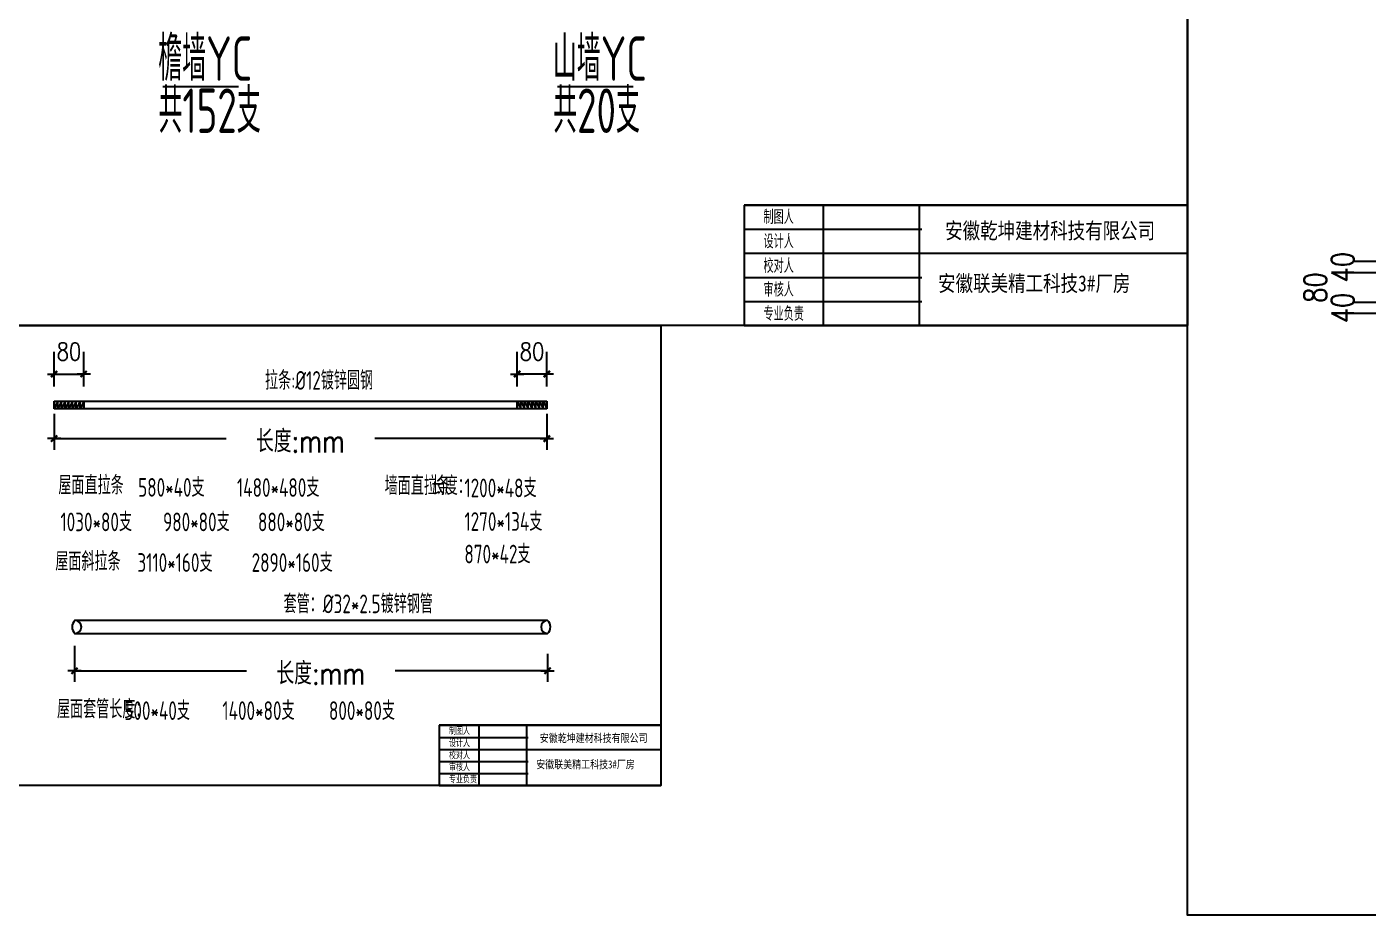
# Model space of a CAD drawing. Header units: millimetres. Extents: x 1471994 to 4527627, y -5186613 to -1927582.
# Drawn here: x 1531189 to 1534810, y -1993521 to -1991123 of the extents above; entities that cross this region are included whole.
import ezdxf

# ---------------------------------------------------------------- set-up
doc = ezdxf.new("R2010")
doc.units = ezdxf.units.MM
doc.header["$LTSCALE"] = 1000
doc.header["$PDMODE"] = 34
doc.linetypes.add('CENTER', pattern=[50.8, 31.75, -6.35, 6.35, -6.35])
doc.layers.add('TEXT', color=7, linetype='Continuous')
doc.layers.add('轴线层', color=1, linetype='CENTER', lineweight=15)
doc.styles.add('DIM_FONT', font='simplex.shx', dxfattribs={"width": 0.8, "bigfont": 'hztxt.shx'})
doc.styles.add('hz', font='gbenor.shx', dxfattribs={"width": 0.75, "height": 100, "bigfont": 'gbcbig.shx'})
doc.styles.get("Standard").update_dxf_attribs({"font": 'txt', "bigfont": 'gbcbig.shx'})
doc.styles.add('TSSD_Rein', font='Tssdeng.shx', dxfattribs={"width": 0.7, "bigfont": 'hztxt.shx'})
doc.styles.add('图框', font='')
doc.styles.get('图框').set_extended_font_data('SimSun')
doc.dimstyles.new('WGH(1)', dxfattribs={"dimscale": 1.2, "dimtxt": 100, "dimasz": 0.5, "dimexe": 75, "dimexo": 75, "dimgap": 75, "dimtad": 1, "dimdec": 0, "dimzin": 0, "dimdsep": 46, "dimtxsty": 'DIM_FONT', "dimblk1": '_DIMX', "dimblk2": '_DIMX', "dimsah": 1, "dimcen": 0.09, "dimclrd": 3, "dimclre": 3, "dimclrt": 7, "dimadec": 0, "dimazin": 0, "dimtfac": 1, "dimtdec": 0, "dimtix": 1, "dimtmove": 2, "dimatfit": 3, "dimldrblk": '_DIMX', "dimfxl": 1, "dimtolj": 1, "dimtzin": 0, "dimarcsym": 0})

# ---------------------------------------------------------------- blocks, each defined once
blk = doc.blocks.new('_DIMX')
blk.add_line((-150, 0), (150, 0))
at = {"const_width": 50}
blk.add_lwpolyline([(-70, -70), (70, 70)], dxfattribs=at)
blk = doc.blocks.new('*D1585')
at = {"color": 3, "lineweight": -2}
for p, q in [((1531262.9, -1992167.6), (1531262.9, -1992264.8)), ((1532592.9, -1992167.6), (1532592.9, -1992264.8)), ((1531263, -1992234.8), (1531727.4, -1992234.8)), ((1532592.8, -1992234.8), (1532128.3, -1992234.8))]:
    blk.add_line(p, q, dxfattribs=at)
at = {"layer": 'Defpoints', "color": 0}
for p in [(1531262.9, -1992077.6), (1532592.9, -1992077.6), (1532592.9, -1992234.8)]:
    blk.add_point(p, dxfattribs=at)
at = {"color": 3, "lineweight": -2, "xscale": 0.12, "yscale": 0.12, "zscale": 0.12, "rotation": 180}
blk.add_blockref('_DIMX', (1531262.9, -1992234.8), dxfattribs=at)
at = {"color": 3, "lineweight": -2, "xscale": 0.12, "yscale": 0.12, "zscale": 0.12}
blk.add_blockref('_DIMX', (1532592.9, -1992234.8), dxfattribs=at)
at = {"color": 7, "insert": (1531927.9, -1992241.8), "char_height": 60, "attachment_point": 5, "style": 'DIM_FONT'}
blk.add_mtext('\\A1;长度:mm', dxfattribs=at)
blk = doc.blocks.new('*D1586')
at = {"color": 3, "lineweight": -2}
for p, q in [((1532512.9, -1992094), (1532512.9, -1992000.4)), ((1532592.9, -1992094), (1532592.9, -1992000.4)), ((1532512.8, -1992060.4), (1532512.6, -1992060.4)), ((1532592.9, -1992060.4), (1532512.9, -1992060.4)), ((1532593, -1992060.4), (1532593.1, -1992060.4))]:
    blk.add_line(p, q, dxfattribs=at)
at = {"layer": 'Defpoints', "color": 0}
for p in [(1532512.9, -1992060.4), (1532512.9, -1992154), (1532592.9, -1992154)]:
    blk.add_point(p, dxfattribs=at)
at = {"color": 3, "lineweight": -2, "xscale": 0.12, "yscale": 0.12, "zscale": 0.12}
blk.add_blockref('_DIMX', (1532512.9, -1992060.4), dxfattribs=at)
at = {"color": 3, "lineweight": -2, "xscale": 0.12, "yscale": 0.12, "zscale": 0.12, "rotation": 180}
blk.add_blockref('_DIMX', (1532592.9, -1992060.4), dxfattribs=at)
at = {"color": 7, "insert": (1532552.9, -1991999.9), "char_height": 48, "attachment_point": 5, "style": 'DIM_FONT'}
blk.add_mtext('\\A1;80', dxfattribs=at)
blk = doc.blocks.new('*D1587')
at = {"color": 3, "lineweight": -2}
for p, q in [((1531262.9, -1992094), (1531262.9, -1992000.4)), ((1531342.9, -1992094), (1531342.9, -1992000.4)), ((1531262.8, -1992060.4), (1531262.6, -1992060.4)), ((1531262.9, -1992060.4), (1531342.9, -1992060.4)), ((1531343, -1992060.4), (1531343.1, -1992060.4))]:
    blk.add_line(p, q, dxfattribs=at)
at = {"layer": 'Defpoints', "color": 0}
for p in [(1531342.9, -1992060.4), (1531262.9, -1992154), (1531342.9, -1992154)]:
    blk.add_point(p, dxfattribs=at)
at = {"color": 3, "lineweight": -2, "xscale": 0.12, "yscale": 0.12, "zscale": 0.12}
blk.add_blockref('_DIMX', (1531262.9, -1992060.4), dxfattribs=at)
at = {"color": 3, "lineweight": -2, "xscale": 0.12, "yscale": 0.12, "zscale": 0.12, "rotation": 180}
blk.add_blockref('_DIMX', (1531342.9, -1992060.4), dxfattribs=at)
at = {"color": 7, "insert": (1531302.9, -1991999.9), "char_height": 48, "attachment_point": 5, "style": 'DIM_FONT'}
blk.add_mtext('\\A1;80', dxfattribs=at)
blk = doc.blocks.new('*D1588')
at = {"color": 3, "lineweight": -2}
for p, q in [((1531318, -1992794.1), (1531318, -1992891.3)), ((1532594.9, -1992815.5), (1532594.9, -1992891.3)), ((1531318.1, -1992861.3), (1531782.5, -1992861.3)), ((1532594.7, -1992861.3), (1532183.4, -1992861.3))]:
    blk.add_line(p, q, dxfattribs=at)
at = {"layer": 'Defpoints', "color": 0}
for p in [(1531318, -1992704.1), (1532594.9, -1992725.5), (1532594.9, -1992861.3)]:
    blk.add_point(p, dxfattribs=at)
at = {"color": 3, "lineweight": -2, "xscale": 0.12, "yscale": 0.12, "zscale": 0.12, "rotation": 180}
blk.add_blockref('_DIMX', (1531318, -1992861.3), dxfattribs=at)
at = {"color": 3, "lineweight": -2, "xscale": 0.12, "yscale": 0.12, "zscale": 0.12}
blk.add_blockref('_DIMX', (1532594.9, -1992861.3), dxfattribs=at)
at = {"color": 7, "insert": (1531983, -1992868.3), "char_height": 60, "attachment_point": 5, "style": 'DIM_FONT'}
blk.add_mtext('\\A1;长度:mm', dxfattribs=at)
blk = doc.blocks.new('*D1598')
at = {"color": 3, "lineweight": -2}
for p, q in [((1534884.1, -1991757.2), (1534771.1, -1991757.2)), ((1534861.1, -1991757), (1534861.1, -1991756.7)), ((1534861.1, -1991757.2), (1534861.1, -1991787.2)), ((1534833.4, -1991787.2), (1534771.1, -1991787.2)), ((1534861.1, -1991787.5), (1534861.1, -1991787.7))]:
    blk.add_line(p, q, dxfattribs=at)
at = {"layer": 'Defpoints', "color": 0}
for p in [(1534974.1, -1991757.2), (1534861.1, -1991787.2), (1534923.4, -1991787.2)]:
    blk.add_point(p, dxfattribs=at)
at = {"color": 3, "lineweight": -2, "xscale": 0.24, "yscale": 0.24, "zscale": 0.24}
for p, rotation in [((1534861.1, -1991757.2), 270), ((1534861.1, -1991787.2), 90)]:
    blk.add_blockref('_DIMX', p, dxfattribs=dict(at, rotation=rotation))
at = {"color": 7, "insert": (1534741.1, -1991772.2), "char_height": 60, "attachment_point": 5, "rotation": 90, "style": 'DIM_FONT'}
blk.add_mtext('\\A1;40', dxfattribs=at)
blk = doc.blocks.new('*D1608')
at = {"color": 3, "lineweight": -2}
for p, q in [((1534873.4, -1991787.2), (1534771.1, -1991787.2)), ((1534861.1, -1991787), (1534861.1, -1991786.7)), ((1534861.1, -1991787.2), (1534861.1, -1991867.2)), ((1534833.4, -1991867.2), (1534771.1, -1991867.2)), ((1534861.1, -1991867.5), (1534861.1, -1991867.7))]:
    blk.add_line(p, q, dxfattribs=at)
at = {"layer": 'Defpoints', "color": 0}
for p in [(1534963.4, -1991787.2), (1534861.1, -1991867.2), (1534923.4, -1991867.2)]:
    blk.add_point(p, dxfattribs=at)
at = {"color": 3, "lineweight": -2, "xscale": 0.24, "yscale": 0.24, "zscale": 0.24}
for p, rotation in [((1534861.1, -1991787.2), 270), ((1534861.1, -1991867.2), 90)]:
    blk.add_blockref('_DIMX', p, dxfattribs=dict(at, rotation=rotation))
at = {"color": 7, "insert": (1534667.3, -1991827.2), "char_height": 60, "attachment_point": 5, "rotation": 90, "style": 'DIM_FONT'}
blk.add_mtext('\\A1;80', dxfattribs=at)
blk = doc.blocks.new('*D1599')
at = {"color": 3, "lineweight": -2}
for p, q in [((1534891.4, -1991867.2), (1534771.1, -1991867.2)), ((1534861.1, -1991867), (1534861.1, -1991866.7)), ((1534861.1, -1991867.2), (1534861.1, -1991897.2)), ((1534892.7, -1991897.2), (1534771.1, -1991897.2)), ((1534861.1, -1991897.5), (1534861.1, -1991897.7))]:
    blk.add_line(p, q, dxfattribs=at)
at = {"layer": 'Defpoints', "color": 0}
for p in [(1534981.4, -1991867.2), (1534861.1, -1991897.2), (1534982.7, -1991897.2)]:
    blk.add_point(p, dxfattribs=at)
at = {"color": 3, "lineweight": -2, "xscale": 0.24, "yscale": 0.24, "zscale": 0.24}
for p, rotation in [((1534861.1, -1991867.2), 270), ((1534861.1, -1991897.2), 90)]:
    blk.add_blockref('_DIMX', p, dxfattribs=dict(at, rotation=rotation))
at = {"color": 7, "insert": (1534741.1, -1991882.2), "char_height": 60, "attachment_point": 5, "rotation": 90, "style": 'DIM_FONT'}
blk.add_mtext('\\A1;40', dxfattribs=at)

msp = doc.modelspace()

# ---------------------------------------------------------------- linework, layer by layer
for p, q in [((1531556.7, -1991284.3), (1531760.7, -1991284.3)), ((1532621.9, -1991284.3), (1532826, -1991284.3)), ((1534322.1, -1991604.8), (1533125.1, -1991604.8)), ((1533125.1, -1991604.8), (1533125.1, -1991929.4)), ((1533125.1, -1991604.8), (1534322.1, -1991604.8)), ((1533125.1, -1991604.8), (1533125.1, -1991929.4)), ((1533125.1, -1991604.8), (1534322.1, -1991604.8)), ((1533338.8, -1991604.8), (1533338.8, -1991929.4)), ((1533338.8, -1991604.8), (1533338.8, -1991929.4)), ((1533345.9, -1991604.8), (1534322.1, -1991604.8)), ((1533345.9, -1991604.8), (1534322.1, -1991604.8)), ((1533345.9, -1991604.8), (1534322.1, -1991604.8)), ((1533345.9, -1991604.8), (1534322.1, -1991604.8)), ((1533599, -1991929.4), (1533599, -1991604.8)), ((1534322.1, -1991604.8), (1534322.1, -1991929.4)), ((1533125.1, -1991669.7), (1533605.2, -1991669.7)), ((1533125.1, -1991669.7), (1533605.2, -1991669.7)), ((1533125.1, -1991734.6), (1534322.1, -1991734.6)), ((1533125.1, -1991734.6), (1534322.1, -1991734.6)), ((1533125.1, -1991799.5), (1533605.2, -1991799.5)), ((1533125.1, -1991799.5), (1533605.2, -1991799.5)), ((1533125.1, -1991864.4), (1533605.2, -1991864.4)), ((1533125.1, -1991864.4), (1533605.2, -1991864.4)), ((1533125.1, -1991929.4), (1533605.2, -1991929.4)), ((1533125.1, -1991929.4), (1534322.1, -1991929.4)), ((1531262.9, -1992134), (1532592.9, -1992134)), ((1531262.9, -1992134), (1531262.9, -1992134)), ((1531262.9, -1992134), (1531262.9, -1992154)), ((1531262.9, -1992154), (1531262.9, -1992134)), ((1531262.9, -1992154), (1531262.9, -1992134)), ((1531272.9, -1992134), (1531262.9, -1992154)), ((1532592.9, -1992154), (1531262.9, -1992154)), ((1531272.9, -1992154), (1531272.9, -1992134)), ((1531282.9, -1992134), (1531272.9, -1992154)), ((1531282.9, -1992154), (1531282.9, -1992134)), ((1531292.9, -1992134), (1531282.9, -1992154)), ((1531292.9, -1992154), (1531292.9, -1992134)), ((1531302.9, -1992134), (1531292.9, -1992154)), ((1531302.9, -1992154), (1531302.9, -1992134)), ((1531312.9, -1992134), (1531302.9, -1992154)), ((1531312.9, -1992154), (1531312.9, -1992134)), ((1531322.9, -1992134), (1531312.9, -1992154)), ((1531322.9, -1992154), (1531322.9, -1992134)), ((1531332.9, -1992134), (1531322.9, -1992154)), ((1531332.9, -1992154), (1531332.9, -1992134)), ((1531342.9, -1992134), (1531332.9, -1992154)), ((1531342.9, -1992134), (1531342.9, -1992154)), ((1531342.9, -1992154), (1531342.9, -1992134)), ((1532512.9, -1992134), (1532512.9, -1992154)), ((1532512.9, -1992154), (1532512.9, -1992134)), ((1532512.9, -1992134), (1532522.9, -1992154)), ((1532522.9, -1992154), (1532522.9, -1992134)), ((1532522.9, -1992134), (1532532.9, -1992154)), ((1532532.9, -1992154), (1532532.9, -1992134)), ((1532532.9, -1992134), (1532542.9, -1992154)), ((1532542.9, -1992154), (1532542.9, -1992134)), ((1532542.9, -1992134), (1532552.9, -1992154)), ((1532552.9, -1992154), (1532552.9, -1992134)), ((1532552.9, -1992134), (1532562.9, -1992154)), ((1532562.9, -1992154), (1532562.9, -1992134)), ((1532562.9, -1992134), (1532572.9, -1992154)), ((1532572.9, -1992154), (1532572.9, -1992134)), ((1532572.9, -1992134), (1532582.9, -1992154)), ((1532582.9, -1992154), (1532582.9, -1992134)), ((1532582.9, -1992134), (1532592.9, -1992154)), ((1532592.9, -1992134), (1532592.9, -1992134)), ((1532592.9, -1992134), (1532592.9, -1992154)), ((1532592.9, -1992154), (1532592.9, -1992134)), ((1532592.9, -1992154), (1532592.9, -1992134)), ((1532594.9, -1992725.5), (1531318, -1992725.5)), ((1531318, -1992760.5), (1532594.9, -1992760.5)), ((1531319.1, -1992760.5), (1531319.1, -1992760.5)), ((1532594.9, -1992760.5), (1532594.9, -1992760.5)), ((1532900.9, -1993008.5), (1532302.4, -1993008.5)), ((1532302.4, -1993008.5), (1532302.4, -1993170.8)), ((1532302.4, -1993008.5), (1532900.9, -1993008.5)), ((1532302.4, -1993008.5), (1532302.4, -1993170.8)), ((1532302.4, -1993008.5), (1532900.9, -1993008.5)), ((1532409.2, -1993008.5), (1532409.2, -1993170.8)), ((1532409.2, -1993008.5), (1532409.2, -1993170.8)), ((1532412.8, -1993008.5), (1532900.9, -1993008.5)), ((1532412.8, -1993008.5), (1532900.9, -1993008.5)), ((1532412.8, -1993008.5), (1532900.9, -1993008.5)), ((1532412.8, -1993008.5), (1532900.9, -1993008.5)), ((1532539.3, -1993170.8), (1532539.3, -1993008.5)), ((1532900.9, -1993008.5), (1532900.9, -1993170.8)), ((1532302.4, -1993041), (1532542.4, -1993041)), ((1532302.4, -1993041), (1532542.4, -1993041)), ((1532302.4, -1993073.4), (1532900.9, -1993073.4)), ((1532302.4, -1993073.4), (1532900.9, -1993073.4)), ((1532302.4, -1993105.9), (1532542.4, -1993105.9)), ((1532302.4, -1993105.9), (1532542.4, -1993105.9)), ((1532302.4, -1993138.4), (1532542.4, -1993138.4)), ((1532302.4, -1993138.4), (1532542.4, -1993138.4)), ((1532302.4, -1993170.8), (1532542.4, -1993170.8)), ((1532302.4, -1993170.8), (1532900.9, -1993170.8))]:
    msp.add_line(p, q)
for points in [[(1534322.1, -1991929.4), (1531133.7, -1991929.4), (1531133.7, -1989575.5), (1534322.1, -1989575.5)], [(1534322.1, -1989575.5), (1541107, -1989575.5), (1541107, -1993520.8), (1534322.1, -1993520.8)], [(1531133.7, -1991929.4), (1532900.9, -1991929.4), (1532900.9, -1993170.8), (1531133.7, -1993170.8)]]:
    msp.add_lwpolyline(points, close=True)
for centre, radius, start, end in [((1531334.9, -1992743), 23.5, 132.0023, 227.9977), ((1531319.1, -1992743), 17.5, 270, 90), ((1532594.9, -1992743), 17.5, 90, 270), ((1532579.1, -1992743), 23.5, 312.0023, 47.9977)]:
    msp.add_arc(centre, radius, start, end)

# ---------------------------------------------------------------- texts
at = {"style": '图框', "width": 0.8}
for height, p in [(43.283, (1533668, -1991695.2)), (43.283, (1533668, -1991695.2)), (21.641, (1532573.8, -1993053.8)), (21.641, (1532573.8, -1993053.8))]:
    msp.add_text('安徽乾坤建材科技有限公司         ', height=height, dxfattribs=at).set_placement(p)
for tag, p, height in [('制图人', (1533177.7, -1991655.7), 37.9), ('制图人', (1533177.7, -1991655.7), 37.9), ('设计人', (1533177.7, -1991721.4), 37.9), ('设计人', (1533177.7, -1991721.4), 37.9), ('校对人', (1533177.7, -1991787.6), 37.9), ('校对人', (1533177.7, -1991787.6), 37.9), ('审核人', (1533177.7, -1991851.7), 37.9), ('审核人', (1533177.7, -1991851.7), 37.9), ('专业负责', (1533177.7, -1991916.8), 37.9), ('专业负责', (1533177.7, -1991916.8), 37.9), ('制图人', (1532328.7, -1993034), 18.9), ('制图人', (1532328.7, -1993034), 18.9), ('设计人', (1532328.7, -1993066.9), 18.9), ('设计人', (1532328.7, -1993066.9), 18.9), ('校对人', (1532328.7, -1993100), 18.9), ('校对人', (1532328.7, -1993100), 18.9), ('审核人', (1532328.7, -1993132), 18.9), ('审核人', (1532328.7, -1993132), 18.9), ('专业负责', (1532328.7, -1993164.5), 18.9), ('专业负责', (1532328.7, -1993164.5), 18.9)]:
    msp.add_attdef(tag, p, '', height=height)
for p, height in [((1533648.9, -1991837.3), 43.28), ((1532564.3, -1993124.8), 21.64)]:
    msp.add_attdef('安徽联美精工科技3#厂房', p, '宣城市博远顺达', height=height, dxfattribs=at)
at = {"layer": 'TEXT', "style": 'TSSD_Rein', "width": 0.7}
for s, p in [('拉条:%%C12镀锌圆钢', (1531832.3, -1992102.9)), ('屋面直拉条', (1531274.4, -1992385.6)), ('580*40支', (1531489.7, -1992391.6)), ('1480*480支', (1531756.5, -1992392)), ('墙面直拉条', (1532155.1, -1992387.1)), ('长度：', (1532281.9, -1992386.8)), ('1200*48支', (1532370.4, -1992393.1)), ('1030*80支', (1531280, -1992484.8)), ('980*80支', (1531556.9, -1992484.8)), ('880*80支', (1531813.1, -1992484.8)), ('1270*134支', (1532370.4, -1992483.7)), ('870*42支', (1532370.4, -1992571.5)), ('屋面斜拉条', (1531266.2, -1992591.2)), ('3110*160支', (1531487.7, -1992594.4)), ('2890*160支', (1531796.1, -1992594.4)), ('套管：%%C32*2.5镀锌钢管', (1531882.3, -1992705.9)), ('屋面套管长度：', (1531270.7, -1992989.9)), ('500*40支', (1531452.4, -1992994.1)), ('1400*80支', (1531717.1, -1992994)), ('800*80支', (1532004.7, -1992994))]:
    msp.add_text(s, height=50.4, dxfattribs=at).set_placement(p)
at = {"layer": '轴线层', "color": 4, "linetype": 'ByBlock', "char_height": 120, "attachment_point": 1, "style": 'hz'}
for s, insert in [('檐墙YC', (1531543.7, -1991149.1)), ('山墙YC', (1532608.9, -1991149.1)), ('共152支', (1531544.5, -1991289.8)), ('共20支', (1532609.7, -1991289.8))]:
    msp.add_mtext_dynamic_manual_height_columns(s, width=1506.743, gutter_width=12.5, heights=[336], dxfattribs=dict(at, insert=insert))

# ---------------------------------------------------------------- dimensions: what is measured, and where the dimension line sits
at = {"color": 1}
for base, p1, p2, picture, middle in [((1534861.1, -1991787.2), (1534974.1, -1991757.2), (1534923.4, -1991787.2), '*D1598', (1534741.1, -1991772.2)), ((1534861.1, -1991897.2), (1534981.4, -1991867.2), (1534982.7, -1991897.2), '*D1599', (1534741.1, -1991882.2))]:
    dim = msp.add_linear_dim(base=base, p1=p1, p2=p2, angle=90, text='40', dimstyle='WGH(1)', override={"dimtxt": 50, "dimasz": 0.2}, dxfattribs=at)
    dim.commit()
    dim.dimension.update_dxf_attribs({"geometry": picture, "text_midpoint": middle})
dim = msp.add_linear_dim(base=(1534861.1, -1991867.2), p1=(1534963.4, -1991787.2), p2=(1534923.4, -1991867.2), angle=90, dimstyle='WGH(1)', override={"dimtxt": 50, "dimasz": 0.2}, dxfattribs=at)
dim.commit()
dim.dimension.update_dxf_attribs({"geometry": '*D1608', "text_midpoint": (1534667.3, -1991827.2), "dimtype": 160})
dim = msp.add_linear_dim(base=(1531342.9, -1992060.4), p1=(1531262.9, -1992154), p2=(1531342.9, -1992154), dimstyle='WGH(1)', override={"dimtxt": 40, "dimasz": 0.1, "dimexe": 50, "dimexo": 50})
dim.commit()
dim.dimension.update_dxf_attribs({"geometry": '*D1587', "text_midpoint": (1531302.9, -1991999.9), "dimtype": 160})
dim = msp.add_linear_dim(base=(1532512.9, -1992060.4), p1=(1532592.9, -1992154), p2=(1532512.9, -1992154), angle=180, dimstyle='WGH(1)', override={"dimtxt": 40, "dimasz": 0.1, "dimexe": 50, "dimexo": 50})
dim.commit()
dim.dimension.update_dxf_attribs({"geometry": '*D1586', "text_midpoint": (1532552.9, -1991999.9), "dimtype": 160})
for base, p1, p2, override, picture, middle in [((1532592.9, -1992234.8), (1531262.9, -1992077.6), (1532592.9, -1992077.6), {"dimtxt": 50, "dimasz": 0.1, "dimexe": 25}, '*D1585', (1531927.9, -1992241.8)), ((1532594.9, -1992861.3), (1531318, -1992704.1), (1532594.9, -1992725.5), {"dimtxt": 50, "dimasz": 0.1, "dimexe": 25, "dimexo": 75}, '*D1588', (1531983, -1992868.3))]:
    dim = msp.add_linear_dim(base=base, p1=p1, p2=p2, text='长度:mm', dimstyle='WGH(1)', override=override)
    dim.commit()
    dim.dimension.update_dxf_attribs({"geometry": picture, "text_midpoint": middle, "dimtype": 160})

doc.saveas('drawing.dxf')
